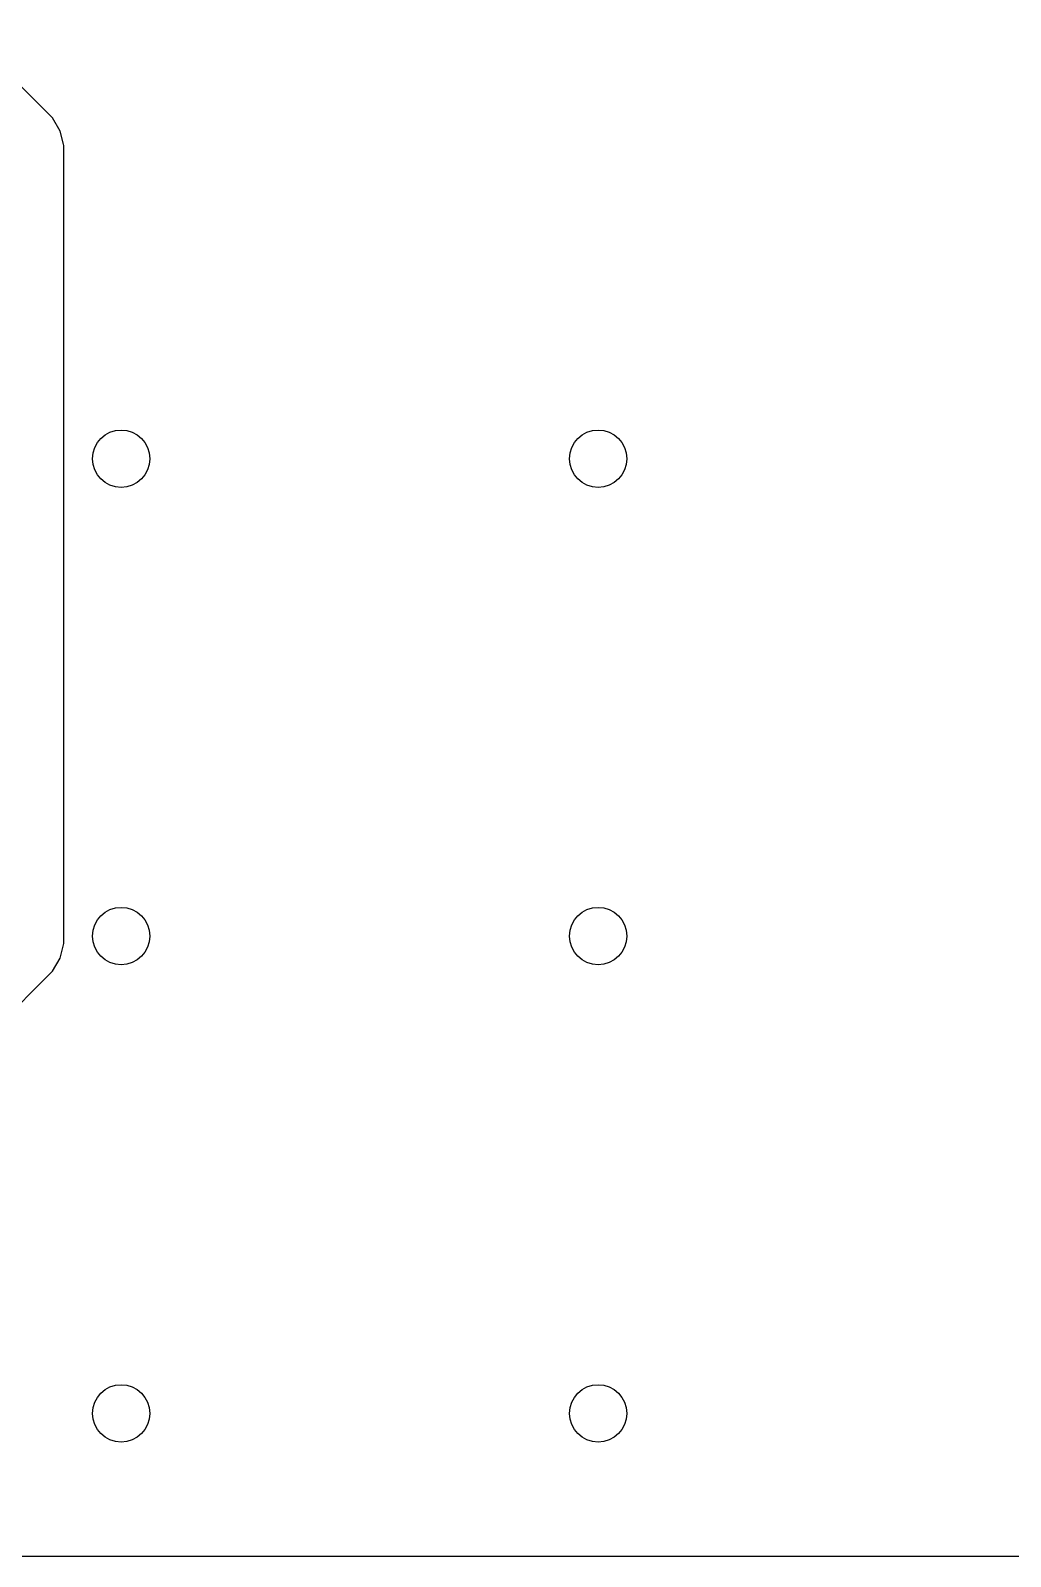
# Model space of a CAD drawing. Extents: x 2.65 to 6.49, y -4.64 to -1.62.
# Drawn here: x 5.3947 to 5.5969, y -4.6358 to -4.3212 of the extents above; entities that cross this region are included whole.
import ezdxf

# ---------------------------------------------------------------- set-up
doc = ezdxf.new("R2010")
doc.units = 0
doc.header["$MEASUREMENT"] = 0
doc.layers.add('BLACK', color=7, linetype='CONTINUOUS')

msp = doc.modelspace()

# ---------------------------------------------------------------- linework, layer by layer
at = {"layer": 'BLACK', "linetype": 'CONTINUOUS'}
for p, q in [((5.39923, -4.33919), (5.35027, -4.29023)), ((5.40079, -4.34189), (5.39923, -4.33919)), ((5.40152, -4.34462), (5.40079, -4.34189)), ((5.40159, -4.3449), (5.40152, -4.34462)), ((5.40159, -4.35645), (5.40159, -4.3449)), ((5.40159, -4.44332), (5.40159, -4.35645)), ((5.40159, -4.50632), (5.40159, -4.44332)), ((5.40159, -4.50913), (5.40159, -4.50632)), ((5.40079, -4.51244), (5.40159, -4.50943)), ((5.40159, -4.50943), (5.40159, -4.50913)), ((5.39923, -4.51514), (5.40079, -4.51244)), ((5.35986, -4.55451), (5.39923, -4.51514)), ((6.37782, -4.63581), (4.82726, -4.63581))]:
    msp.add_line(p, q, dxfattribs=at)
at = {"layer": 'BLACK'}
for centre in [(5.41339, -4.40945), (5.51181, -4.40945), (5.41339, -4.50787), (5.51181, -4.50787), (5.41339, -4.6063), (5.51181, -4.6063)]:
    msp.add_circle(centre, 0.00591, dxfattribs=at)

doc.saveas('drawing.dxf')
